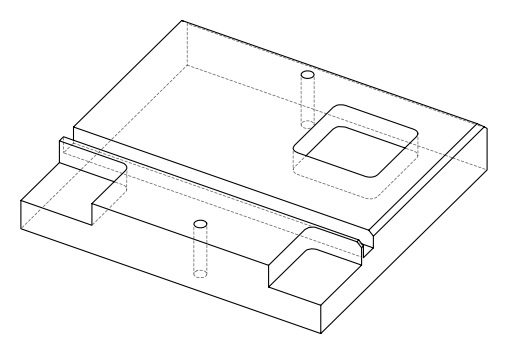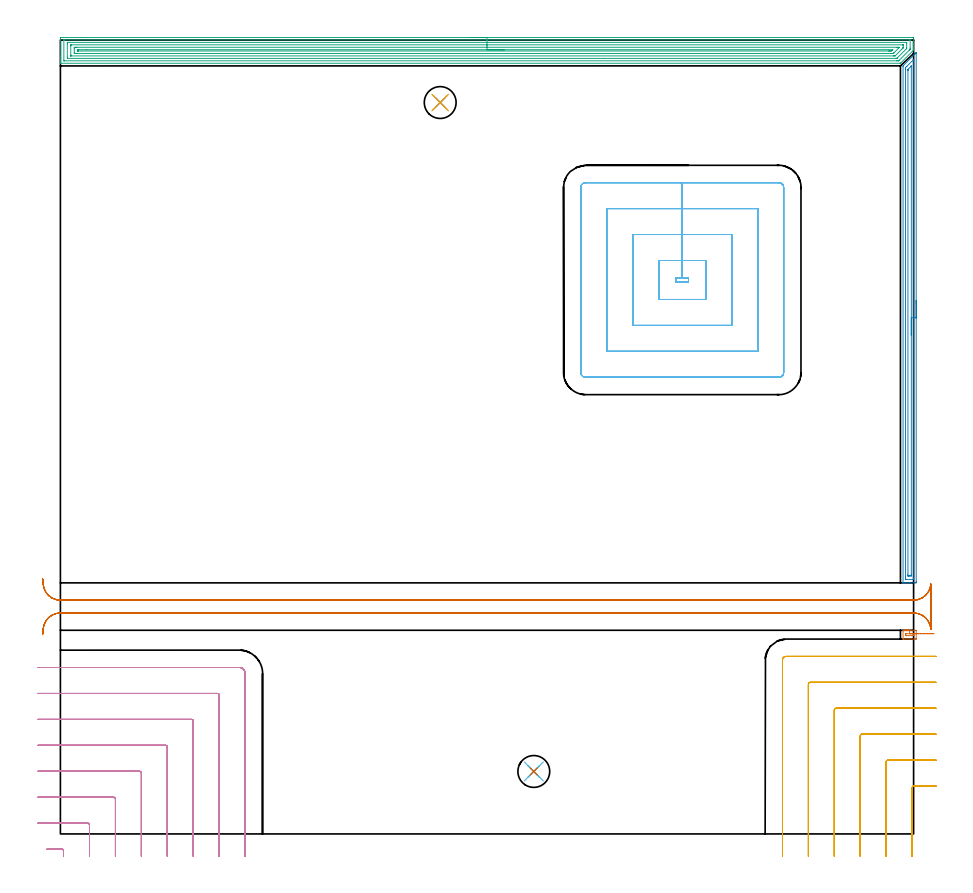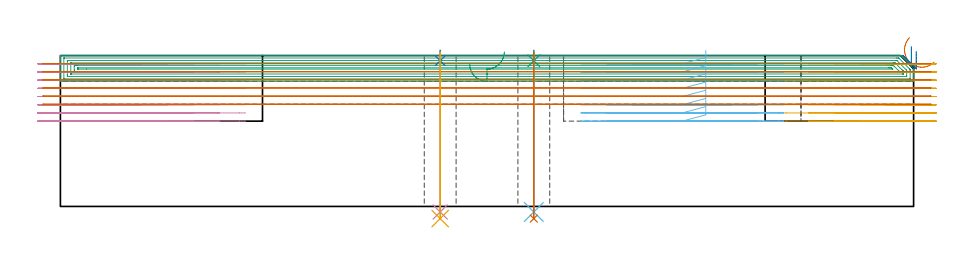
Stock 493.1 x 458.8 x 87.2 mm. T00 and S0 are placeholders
(PLAN: 13 operations, 6 tool changes, 97.7 min)
(1 AREA_MILL | FG_CHAMFER_SURFACE | UGT0205_001 | 0.32 min | 423 mm3)
(2 AREA_MILL_1 | FG_CHAMFER_SURFACE_1 | UGT0205_001 | 7.48 min | 9121 mm3)
(3 AREA_MILL_2 | FG_CHAMFER_SURFACE_2 | UGT0205_001 | 23.79 min | 54456 mm3)
(4 MILL_CORNER_NOTCH_RECTANGULAR | CORNER_NOTCH_RECTANGULAR | UGT0201_094 | Follow Part, ap 5, ae 75% | 17.46 min | 468701 mm3)
(5 MILL_CORNER_NOTCH_RECTANGULAR_1 | CORNER_NOTCH_RECTANGULAR_1 | UGT0201_094 | Follow Part, ap 5, ae 75% | 13.7 min | 364869 mm3)
(6 MILL_RECTANGULAR_POCKET | POCKET_RECTANGULAR_STRAIGHT | UGT0201_094 | Follow Part, ap 5, ae 75% | 20.34 min | 683752 mm3)
(7 MILL_RECTANGULAR_SLOT | SLOT_RECTANGULAR | UGT0201_094 | Follow Part, ap 5, ae 75% | 13.02 min | 379473 mm3)
(8 SPOT_DRILL | STEP1HOLE | NXT0321_9005460120000 | 0.05 min | 160 mm3)
(9 SPOT_DRILL_1 | STEP1HOLE_1 | NXT0321_9005460120000 | 0.05 min | 133 mm3)
(10 DRILL_THROUGH_HOLE_INTO_CENTER | STEP1HOLE | NXT0301_065 | 0.37 min | 5913 mm3)
(11 DRILL_TO_ENLARGE_THROUGH_HOLE | STEP1HOLE | UGT0301_253 | 0.39 min | 17025 mm3)
(12 DRILL_THROUGH_HOLE_INTO_CENTER_1 | STEP1HOLE_1 | NXT0301_065 | 0.37 min | 5904 mm3)
(13 DRILL_TO_ENLARGE_THROUGH_HOLE_1 | STEP1HOLE_1 | UGT0301_253 | 0.39 min | 17028 mm3)
(TOOL UGT0205_001 | Chamfer Mill 20 x 3 x 45 deg. | D20 FL50 Z2)
(TOOL UGT0201_094 | End mill 20 mm | D20 FL38 Z4)
(TOOL NXT0321_9005460120000 | NC Spot Drill, 142deg, 12mm, Carbide, Uncoated | D12 PA142 FL30 Z2)
(TOOL NXT0301_065 | Carbide Drill 9.4mm [860.1-0940-075A1-MM 2214] | D9.4 PA140 FL98 Z2)
(TOOL UGT0301_253 | Twist Drill 18.4 mm | D18.4 PA118 FL135 Z2)
(OP 1 AREA_MILL)
G17 G21 G94 G90
T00 M6
G54
G17 G0 G90 X490.799 Y117.7 S1061 M3
G43 Z97.542 H0
G94 G1 X490.21 Z96.898 F250.
X489.679 Z96.206
X489.21 Z95.471
X488.808 Z94.697
X488.474 Z93.891
X488.211 Z93.059
X488.023 Z92.207
X487.909 Z91.342
X487.871 Z90.47
X487.909 Z89.599
X488.023 Z88.734
X488.212 Z87.882
X488.474 Z87.05
X488.808 Z86.244
X489.211 Z85.471
X489.679 Z84.735
X490.211 Z84.043
X490.8 Z83.399
X494.437 Y117.699 Z79.762
X494.593 Y117.69 Z79.606
X494.6 Y117.618 Z79.6
Y117.338
Y112.962
X494.596 Y112.68 Z79.604
X494.593 Y112.61 Z79.606
X494.436 Y112.6 Z79.764
X487.072 Z87.126
X487.006 Y112.609 Z87.192
X487. Y112.962 Z87.2
Y117.338
X487.006 Y117.69 Z87.192
X487.26 Y117.7 Z86.939
X490.8 Z83.399
Y115.7 Z83.4
X492.431 Z81.769
X492.543 Y115.699 Z81.657
X492.655 Y115.697 Z81.545
X492.879 Y115.69 Z81.321
X493.179 Y115.67 Z81.021
X493.181 Y115.588 Z81.019
X493.185 Y114.943 Z81.015
X493.184 Y114.712 Z81.016
X493.181 Y114.633 Z81.019
X493.18 Y114.62 Z81.02
X493.14 Y114.61 Z81.06
X492.991 Y114.605 Z81.209
X492.767 Y114.601 Z81.433
X492.655 Y114.6 Z81.545
X489.169 Z85.031
X489.057 Y114.601 Z85.143
X488.945 Y114.603 Z85.255
X488.721 Y114.61 Z85.479
X488.421 Y114.63 Z85.779
X488.419 Y114.712 Z85.781
X488.415 Y115.357 Z85.785
X488.416 Y115.588 Z85.784
X488.419 Y115.667 Z85.781
X488.42 Y115.68 Z85.78
X488.46 Y115.69 Z85.74
X488.609 Y115.695 Z85.591
X488.833 Y115.699 Z85.367
X488.945 Y115.7 Z85.255
X490.8 Z83.4
X491.443 Z82.811
X492.135 Z82.28
X492.871 Z81.811
X493.645 Z81.408
X494.451 Z81.074
X495.283 Z80.812
X496.135 Z80.623
X497. Z80.509
X497.871 Z80.471
X498.743 Z80.509
X499.608 Z80.623
X500.459 Z80.812
X501.291 Z81.074
X502.097 Z81.408
X502.871 Z81.811
X503.607 Z82.28
X504.299 Z82.811
X504.942 Z83.4
G0 Z97.2
M5
M2
(OP 2 AREA_MILL_1)
G17 G21 G94 G90
T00 M6
G54
G17 G0 G90 X494.6 Y308.3 S1061 M3
G43 Z97.2 H0
Z89.6
G94 G1 Y308.262 Z88.728 F250.
Y308.148 Z87.864
Y307.959 Z87.012
Y307.697 Z86.18
Y307.363 Z85.374
Y306.96 Z84.6
Y306.491 Z83.864
Y305.96 Z83.172
Y305.371 Z82.529
Y304.728 Z81.94
Y304.036 Z81.408
Y303.3 Z80.94
Y302.526 Z80.537
Y301.72 Z80.203
Y300.888 Z79.941
Y300.036 Z79.752
Y299.172 Z79.638
Y298.3 Z79.6
Y145.704
X494.598 Y145.385
X494.593 Y145.11 Z79.604
X494.286 Y145.1 Z79.91
X490.8 Z83.395
X489.366 Z84.831
X488.185 Z86.009
X487.222 Z86.977
X487.111 Z87.081
X487.068 Y145.101 Z87.123
X487.003 Y145.11 Z87.188
X487. Y145.258 Z87.2
Y443.757
X487.003 Y443.895 Z87.189
X487.067 Y443.969 Z87.129
X487.302 Y444.203 Z86.897
X487.314 Y444.214 Z86.886
X493.415 Y450.317 Z80.781
X493.548 Y450.449 Z80.649
X493.713 Y450.614 Z80.484
X493.851 Y450.753 Z80.345
X493.995 Y450.896 Z80.203
X494.139 Y451.04 Z80.058
X494.286 Y451.189 Z79.909
X494.441 Y451.342 Z79.757
X494.587 Y451.487 Z79.602
X494.598 Y451.406 Z79.599
X494.6 Y451.374 Z79.6
Y451.342
Y298.3
X493.186 Z81.014
X493.185 Y147.489 Z81.015
X493.182 Y147.16 Z81.018
X493.18 Y147.121 Z81.02
X493.178 Y147.11 Z81.022
X493.151 Y147.107 Z81.049
X493.05 Y147.103 Z81.15
X492.923 Y147.1 Z81.277
X489.057 Z85.143
X488.563 Y147.102 Z85.637
X488.45 Y147.107 Z85.75
X488.429 Y147.109 Z85.771
X488.421 Y147.146 Z85.779
X488.418 Y147.251 Z85.782
X488.416 Y147.489 Z85.784
X488.414 Y148.147 Z85.786
Y148.381
X488.415 Y441.972 Z85.785
X488.418 Y442.625 Z85.782
X488.421 Y442.864 Z85.779
X489.18 Y443.63 Z85.02
X492.876 Y447.326 Z81.324
X492.977 Y447.424 Z81.223
X493.154 Y447.593 Z81.046
X493.179 Y447.612 Z81.021
X493.181 Y447.565 Z81.019
X493.184 Y447.326 Z81.016
X493.185 Y447.124 Z81.015
X493.186 Y298.3 Z81.014
X491.772 Z82.428
X491.771 Y150.064 Z82.429
X491.767 Y149.274 Z82.433
X491.766 Y149.178 Z82.434
X491.751 Y149.11 Z82.449
X491.672 Y149.108 Z82.528
X490.969 Y149.1 Z83.231
X490.8 Z83.4
X490.098 Z84.102
X489.928 Y149.103 Z84.272
X489.872 Y149.107 Z84.328
X489.835 Y149.113 Z84.365
X489.832 Y149.172 Z84.368
X489.83 Y149.274 Z84.37
X489.829 Y149.376 Z84.371
X489.828 Y150.166 Z84.372
X489.829 Y441.182 Z84.371
X489.83 Y441.284 Z84.37
X489.834 Y441.489 Z84.366
X489.843 Y441.832 Z84.357
X489.928 Y441.928 Z84.272
X489.95 Y441.95 Z84.25
X491.757 Y443.757 Z82.443
X491.763 Z82.437
X491.764 Z82.436
X491.77 Y443.687 Z82.43
X491.771 Y443.655 Z82.429
X491.772 Y298.3 Z82.428
Y297.428 Z82.467
Y296.563 Z82.58
Y295.712 Z82.769
Y294.88 Z83.032
Y294.074 Z83.365
Y293.3 Z83.768
Y292.564 Z84.237
Y291.872 Z84.768
Y291.229 Z85.357
Y290.64 Z86.001
Y290.108 Z86.693
Y289.64 Z87.428
Y289.237 Z88.202
Y288.903 Z89.008
Y288.641 Z89.84
Y288.452 Z90.692
Y288.338 Z91.557
Y288.3 Z92.428
G0 Z97.2
M5
M2
(OP 3 AREA_MILL_2)
G17 G21 G94 G90
T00 M6
G54
G17 G0 G90 X236.55 Y460.3 S1061 M3
G43 Z97.2 H0
Z82.3
G94 G1 X236.588 Z81.428 F250.
X236.702 Z80.564
X236.891 Z79.712
X237.153 Z78.88
X237.487 Z78.074
X237.89 Z77.3
X238.359 Z76.564
X238.89 Z75.872
X239.479 Z75.229
X240.122 Z74.64
X240.814 Z74.109
X241.55 Z73.64
X242.324 Z73.237
X243.13 Z72.903
X243.962 Z72.641
X244.814 Z72.452
X245.678 Z72.338
X246.55 Z72.3
X492.469 Y460.299 Z72.301
X492.891 Y460.296 Z72.302
X493.09 Y460.292 Z72.305
X493.1 Y459.882 Z72.715
Y456.366 Z76.229
Y454.969 Z77.628
Y454.608 Z77.987
Y453.886 Z78.713
Y453.572 Z79.028
Y453.265 Z79.33
X493.09 Y452.99 Z79.607
X493.035 Y452.934 Z79.664
X492.951 Y452.85 Z79.748
X485.645 Y445.545 Z87.054
X485.494 Y445.403 Z87.189
X485.315 Y445.4 Z87.2
X0.183
X0.01 Y445.403 Z87.189
X0. Y445.743 Z86.857
Y445.975 Z86.625
Y446.697 Z85.898
Y447.937 Z84.66
Y449.334 Z83.262
Y459.882 Z72.715
X0.002 Y460.144 Z72.454
X0.01 Y460.292 Z72.306
X0.16 Y460.299 Z72.299
X12.158 Y460.3 Z72.3
X246.55
Y458.886 Z73.714
X490.681 Y458.885 Z73.715
X490.802 Y458.884 Z73.716
X491.048 Y458.879 Z73.721
X491.091 Y458.87 Z73.73
X491.095 Y458.837 Z73.763
X491.097 Y458.802 Z73.798
X491.1 Y458.592 Z74.008
X491.099 Y454.197 Z78.403
X491.094 Y453.729 Z78.871
X491.09 Y453.524 Z79.076
X491.073 Y453.435 Z79.165
X491.028 Y453.387 Z79.213
X490.681 Y453.031 Z79.569
X484.692 Y447.042 Z85.558
X484.582 Y446.935 Z85.665
X484.507 Y446.864 Z85.736
X484.464 Y446.826 Z85.774
X484.421 Y446.821 Z85.779
X484.298 Y446.818 Z85.782
X483.527 Y446.814 Z85.786
X483.407
X2.419 Y446.815 Z85.785
X2.298 Y446.816 Z85.784
X2.053 Y446.821 Z85.779
X2.009 Y446.83 Z85.77
X2.005 Y446.863 Z85.737
X2.003 Y446.898 Z85.702
X2. Y447.108 Z85.492
Y458.536 Z74.064
X2.001 Y458.673 Z73.927
X2.005 Y458.783 Z73.817
X2.01 Y458.856 Z73.744
X2.016 Y458.879 Z73.721
X2.539 Y458.886 Z73.714
X246.55
Y457.471 Z75.129
X488.969
X489.03 Y457.47 Z75.13
X489.07 Y457.467 Z75.133
X489.087 Y457.465 Z75.135
X489.09 Y457.448 Z75.152
X489.096 Y457.245 Z75.355
X489.099 Y457.042 Z75.558
Y454.405 Z78.195
X489.093 Y454.067 Z78.533
X489.089 Y453.9 Z78.7
X488.892 Y453.692 Z78.908
X483.591 Y448.391 Z84.209
X483.527 Y448.329 Z84.271
X483.437 Y448.248 Z84.352
X483.36 Y448.235 Z84.365
X483.195 Y448.233 Z84.367
X482.862 Y448.229 Z84.371
X314.006 Y448.228 Z84.372
X4.131 Y448.229 Z84.371
X4.07 Y448.23 Z84.37
X4.03 Y448.233 Z84.367
X4.013 Y448.235 Z84.365
X4.01 Y448.252 Z84.348
X4.004 Y448.455 Z84.145
X4.001 Y448.658 Z83.942
X4. Y456.57 Z76.03
X4.004 Y457.245 Z75.355
X4.008 Y457.441 Z75.159
X4.015 Y457.465 Z75.135
X4.036 Y457.467 Z75.133
X4.093 Y457.469 Z75.131
X4.208 Y457.471 Z75.129
X246.55
Y456.057 Z76.543
X486.952
X487.034 Y456.055 Z76.545
X487.071 Y456.053 Z76.547
X487.088 Y456.051 Z76.549
X487.09 Y456.032 Z76.568
X487.095 Y455.925 Z76.675
X487.1 Y455.491 Z77.109
Y454.612 Z77.988
X487.09 Y454.39 Z78.21
X487.08 Y454.34 Z78.26
X487.045 Y454.301 Z78.299
X486.978 Y454.23 Z78.37
X486.789 Y454.039 Z78.561
X486.48 Y453.729 Z78.871
X482.633 Y449.883 Z82.717
X482.442 Y449.7 Z82.9
X482.39 Y449.651 Z82.949
X482.312 Y449.649 Z82.951
X481.738 Y449.644 Z82.956
X481.424 Y449.643 Z82.957
X6.148
X6.066 Y449.645 Z82.955
X6.029 Y449.647 Z82.953
X6.012 Y449.649 Z82.951
X6.01 Y449.668 Z82.932
X6.005 Y449.775 Z82.825
X6. Y450.209 Z82.391
Y455.483 Z77.117
X6.007 Y455.925 Z76.675
X6.01 Y456.033 Z76.567
X6.015 Y456.051 Z76.549
X6.047 Y456.053 Z76.547
X6.117 Y456.055 Z76.545
X6.311 Y456.057 Z76.543
X246.55
Y454.643 Z77.957
X483.491
X484.387 Y454.642 Z77.958
X484.421 Y454.64 Z77.96
X484.898 Y454.608 Z77.992
X484.665 Y454.369 Z78.231
X484.421 Y454.12 Z78.48
X481.738 Y451.438 Z81.162
X481.562 Y451.266 Z81.334
X481.382 Y451.092 Z81.508
X480.877 Y451.059 Z81.541
X480.844 Y451.058 Z81.542
X479.986 Y451.057 Z81.543
X9.609
X8.713 Y451.058 Z81.542
X8.679 Y451.059 Z81.541
X8.01 Y451.092 Z81.508
X8.001 Y451.758 Z80.842
Y453.729 Z78.871
X8.004 Y454.392 Z78.208
X8.01 Y454.608 Z77.992
X8.645 Y454.641 Z77.959
X8.679 Y454.642 Z77.958
X9.537 Y454.643 Z77.957
X246.55
Y453.229 Z79.371
X480.911 Y453.228 Z79.372
X480.982 Y453.226 Z79.374
X481.041 Y453.223 Z79.377
X481.061 Y453.22 Z79.38
X481.036 Y453.192 Z79.408
X480.934 Y453.085 Z79.515
X480.844 Y452.992 Z79.608
X480.772 Y452.92 Z79.68
X480.701 Y452.85 Z79.75
X480.323 Y452.483 Z80.117
X479.95 Y452.478 Z80.122
X479.439 Y452.473 Z80.127
X479.056 Y452.472 Z80.128
X478.547 Y452.471 Z80.129
X10.467 Y452.472 Z80.128
X10.082 Y452.474 Z80.126
X10.032 Y452.476 Z80.124
X10.012 Y452.478 Z80.122
X10.009 Y452.494 Z80.106
X10.004 Y452.574 Z80.026
X10.001 Y452.697 Z79.903
Y452.85 Z79.75
X10.003 Y453.08 Z79.52
X10.008 Y453.194 Z79.406
X10.01 Y453.218 Z79.382
X10.029 Y453.222 Z79.378
X10.086 Y453.225 Z79.375
X10.467 Y453.228 Z79.372
X15.036 Y453.229 Z79.371
X246.55
X247.422 Z79.409
X248.287 Z79.523
X249.138 Z79.712
X249.97 Z79.974
X250.776 Z80.308
X251.55 Z80.711
X252.286 Z81.18
X252.978 Z81.711
X253.621 Z82.3
X254.21 Z82.943
X254.742 Z83.635
X255.21 Z84.371
X255.613 Z85.145
X255.947 Z85.951
X256.209 Z86.783
X256.398 Z87.635
X256.512 Z88.5
X256.55 Z89.371
G0 Z97.2
M5
M2
(OP 4 MILL_CORNER_NOTCH_RECTANGULAR)
G17 G21 G94 G90
T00 M6
G54
G17 G0 G90 X1.8 Y-13. S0 M3
G43 Z97.2 H0
Z82.462
G94 G1 Y-10. F250.
Y-9.792 F500.
G3 X0.808 Y-8.8 R1.
G1 X-4.75
X-7.75 F250.
G0 Z97.2
X16.8 Y-13.
Z82.462
G1 Y-10.
Y5.207 F500.
G3 X15.807 Y6.2 R1.
G1 X-10.
X-13. F250.
G0 Z97.2
X31.8 Y-13.
Z82.462
G1 Y-10.
Y20.207 F500.
G3 X30.807 Y21.2 R1.
G1 X-10.
X-13. F250.
G0 Z97.2
X46.8 Y-13.
Z82.462
G1 Y-10.
Y35.206 F500.
G3 X45.806 Y36.2 R1.
G1 X-10.
X-13. F250.
G0 Z97.2
X61.8 Y-13.
Z82.462
G1 Y-10.
Y50.206 F500.
G3 X60.806 Y51.2 R1.
G1 X-10.
X-13. F250.
G0 Z97.2
X76.8 Y-13.
Z82.462
G1 Y-10.
Y65.206 F500.
G3 X75.806 Y66.2 R1.
G1 X-10.
X-13. F250.
G0 Z97.2
X91.8 Y-13.
Z82.462
G1 Y-10.
Y80.205 F500.
G3 X90.805 Y81.2 R1.
G1 X-10.
X-13. F250.
G0 Z97.2
X106.8 Y-13.
Z82.462
G1 Y-10.
Y92.8 F500.
G3 X103.4 Y96.2 R3.4
G1 X-10.
X-13. F250.
G0 Z97.2
X1.8 Y-13.
Z77.725
G1 Y-10.
Y-9.792 F500.
G3 X0.808 Y-8.8 R1.
G1 X-4.75
X-7.75 F250.
G0 Z97.2
X16.8 Y-13.
Z77.725
G1 Y-10.
Y5.207 F500.
G3 X15.807 Y6.2 R1.
G1 X-10.
X-13. F250.
G0 Z97.2
X31.8 Y-13.
Z77.725
G1 Y-10.
Y20.207 F500.
G3 X30.807 Y21.2 R1.
G1 X-10.
X-13. F250.
G0 Z97.2
X46.8 Y-13.
Z77.725
G1 Y-10.
Y35.206 F500.
G3 X45.806 Y36.2 R1.
G1 X-10.
X-13. F250.
G0 Z97.2
X61.8 Y-13.
Z77.725
G1 Y-10.
Y50.206 F500.
G3 X60.806 Y51.2 R1.
G1 X-10.
X-13. F250.
G0 Z97.2
X76.8 Y-13.
Z77.725
G1 Y-10.
Y65.206 F500.
G3 X75.806 Y66.2 R1.
G1 X-10.
X-13. F250.
G0 Z97.2
X91.8 Y-13.
Z77.725
G1 Y-10.
Y80.205 F500.
G3 X90.805 Y81.2 R1.
G1 X-10.
X-13. F250.
G0 Z97.2
X106.8 Y-13.
Z77.725
G1 Y-10.
Y92.8 F500.
G3 X103.4 Y96.2 R3.4
G1 X-10.
X-13. F250.
G0 Z97.2
X1.8 Y-13.
Z72.987
G1 Y-10.
Y-9.792 F500.
G3 X0.808 Y-8.8 R1.
G1 X-4.75
X-7.75 F250.
G0 Z97.2
X16.8 Y-13.
Z72.987
G1 Y-10.
Y5.207 F500.
G3 X15.807 Y6.2 R1.
G1 X-10.
X-13. F250.
G0 Z97.2
X31.8 Y-13.
Z72.987
G1 Y-10.
Y20.207 F500.
G3 X30.807 Y21.2 R1.
G1 X-10.
X-13. F250.
G0 Z97.2
X46.8 Y-13.
Z72.987
G1 Y-10.
Y35.206 F500.
G3 X45.806 Y36.2 R1.
G1 X-10.
X-13. F250.
G0 Z97.2
X61.8 Y-13.
Z72.987
G1 Y-10.
Y50.206 F500.
G3 X60.806 Y51.2 R1.
G1 X-10.
X-13. F250.
G0 Z97.2
X76.8 Y-13.
Z72.987
G1 Y-10.
Y65.206 F500.
G3 X75.806 Y66.2 R1.
G1 X-10.
X-13. F250.
G0 Z97.2
X91.8 Y-13.
Z72.987
G1 Y-10.
Y80.205 F500.
G3 X90.805 Y81.2 R1.
G1 X-10.
X-13. F250.
G0 Z97.2
X106.8 Y-13.
Z72.987
G1 Y-10.
Y92.8 F500.
G3 X103.4 Y96.2 R3.4
G1 X-10.
X-13. F250.
G0 Z97.2
X1.8 Y-13.
Z68.25
G1 Y-10.
Y-9.792 F500.
G3 X0.808 Y-8.8 R1.
G1 X-4.75
X-7.75 F250.
G0 Z97.2
X16.8 Y-13.
Z68.25
G1 Y-10.
Y5.207 F500.
G3 X15.807 Y6.2 R1.
G1 X-10.
X-13. F250.
G0 Z97.2
X31.8 Y-13.
Z68.25
G1 Y-10.
Y20.207 F500.
G3 X30.807 Y21.2 R1.
G1 X-10.
X-13. F250.
G0 Z97.2
X46.8 Y-13.
Z68.25
G1 Y-10.
Y35.206 F500.
G3 X45.806 Y36.2 R1.
G1 X-10.
X-13. F250.
G0 Z97.2
X61.8 Y-13.
Z68.25
G1 Y-10.
Y50.206 F500.
G3 X60.806 Y51.2 R1.
G1 X-10.
X-13. F250.
G0 Z97.2
X76.8 Y-13.
Z68.25
G1 Y-10.
Y65.206 F500.
G3 X75.806 Y66.2 R1.
G1 X-10.
X-13. F250.
G0 Z97.2
X91.8 Y-13.
Z68.25
G1 Y-10.
Y80.205 F500.
G3 X90.805 Y81.2 R1.
G1 X-10.
X-13. F250.
G0 Z97.2
X106.8 Y-13.
Z68.25
G1 Y-10.
Y92.8 F500.
G3 X103.4 Y96.2 R3.4
G1 X-10.
X-13. F250.
G0 Z97.2
X1.8 Y-13.
Z63.512
G1 Y-10.
Y-9.792 F500.
G3 X0.808 Y-8.8 R1.
G1 X-4.75
X-7.75 F250.
G0 Z97.2
X16.8 Y-13.
Z63.512
G1 Y-10.
Y5.207 F500.
G3 X15.807 Y6.2 R1.
G1 X-10.
X-13. F250.
G0 Z97.2
X31.8 Y-13.
Z63.512
G1 Y-10.
Y20.207 F500.
G3 X30.807 Y21.2 R1.
G1 X-10.
X-13. F250.
G0 Z97.2
X46.8 Y-13.
Z63.512
G1 Y-10.
Y35.206 F500.
G3 X45.806 Y36.2 R1.
G1 X-10.
X-13. F250.
G0 Z97.2
X61.8 Y-13.
Z63.512
G1 Y-10.
Y50.206 F500.
G3 X60.806 Y51.2 R1.
G1 X-10.
X-13. F250.
G0 Z97.2
X76.8 Y-13.
Z63.512
G1 Y-10.
Y65.206 F500.
G3 X75.806 Y66.2 R1.
G1 X-10.
X-13. F250.
G0 Z97.2
X91.8 Y-13.
Z63.512
G1 Y-10.
Y80.205 F500.
G3 X90.805 Y81.2 R1.
G1 X-10.
X-13. F250.
G0 Z97.2
X106.8 Y-13.
Z63.512
G1 Y-10.
Y92.8 F500.
G3 X103.4 Y96.2 R3.4
G1 X-10.
X-13. F250.
G0 Z97.2
X1.8 Y-13.
Z58.775
G1 Y-10.
Y-9.792 F500.
G3 X0.808 Y-8.8 R1.
G1 X-4.75
X-7.75 F250.
G0 Z97.2
X16.8 Y-13.
Z58.775
G1 Y-10.
Y5.207 F500.
G3 X15.807 Y6.2 R1.
G1 X-10.
X-13. F250.
G0 Z97.2
X31.8 Y-13.
Z58.775
G1 Y-10.
Y20.207 F500.
G3 X30.807 Y21.2 R1.
G1 X-10.
X-13. F250.
G0 Z97.2
X46.8 Y-13.
Z58.775
G1 Y-10.
Y35.206 F500.
G3 X45.806 Y36.2 R1.
G1 X-10.
X-13. F250.
G0 Z97.2
X61.8 Y-13.
Z58.775
G1 Y-10.
Y50.206 F500.
G3 X60.806 Y51.2 R1.
G1 X-10.
X-13. F250.
G0 Z97.2
X76.8 Y-13.
Z58.775
G1 Y-10.
Y65.206 F500.
G3 X75.806 Y66.2 R1.
G1 X-10.
X-13. F250.
G0 Z97.2
X91.8 Y-13.
Z58.775
G1 Y-10.
Y80.205 F500.
G3 X90.805 Y81.2 R1.
G1 X-10.
X-13. F250.
G0 Z97.2
X106.8 Y-13.
Z58.775
G1 Y-10.
Y92.8 F500.
G3 X103.4 Y96.2 R3.4
G1 X-10.
X-13. F250.
G0 Z97.2
X1.8 Y-13.
Z54.037
G1 Y-10.
Y-9.792 F500.
G3 X0.808 Y-8.8 R1.
G1 X-4.75
X-7.75 F250.
G0 Z97.2
X16.8 Y-13.
Z54.037
G1 Y-10.
Y5.207 F500.
G3 X15.807 Y6.2 R1.
G1 X-10.
X-13. F250.
G0 Z97.2
X31.8 Y-13.
Z54.037
G1 Y-10.
Y20.207 F500.
G3 X30.807 Y21.2 R1.
G1 X-10.
X-13. F250.
G0 Z97.2
X46.8 Y-13.
Z54.037
G1 Y-10.
Y35.206 F500.
G3 X45.806 Y36.2 R1.
G1 X-10.
X-13. F250.
G0 Z97.2
X61.8 Y-13.
Z54.037
G1 Y-10.
Y50.206 F500.
G3 X60.806 Y51.2 R1.
G1 X-10.
X-13. F250.
G0 Z97.2
X76.8 Y-13.
Z54.037
G1 Y-10.
Y65.206 F500.
G3 X75.806 Y66.2 R1.
G1 X-10.
X-13. F250.
G0 Z97.2
X91.8 Y-13.
Z54.037
G1 Y-10.
Y80.205 F500.
G3 X90.805 Y81.2 R1.
G1 X-10.
X-13. F250.
G0 Z97.2
X106.8 Y-13.
Z54.037
G1 Y-10.
Y92.8 F500.
G3 X103.4 Y96.2 R3.4
G1 X-10.
X-13. F250.
G0 Z97.2
X1.8 Y-13.
Z49.3
G1 Y-10.
Y-9.792 F500.
G3 X0.808 Y-8.8 R1.
G1 X-4.75
X-7.75 F250.
G0 Z97.2
X16.8 Y-13.
Z49.3
G1 Y-10.
Y5.207 F500.
G3 X15.807 Y6.2 R1.
G1 X-10.
X-13. F250.
G0 Z97.2
X31.8 Y-13.
Z49.3
G1 Y-10.
Y20.207 F500.
G3 X30.807 Y21.2 R1.
G1 X-10.
X-13. F250.
G0 Z97.2
X46.8 Y-13.
Z49.3
G1 Y-10.
Y35.206 F500.
G3 X45.806 Y36.2 R1.
G1 X-10.
X-13. F250.
G0 Z97.2
X61.8 Y-13.
Z49.3
G1 Y-10.
Y50.206 F500.
G3 X60.806 Y51.2 R1.
G1 X-10.
X-13. F250.
G0 Z97.2
X76.8 Y-13.
Z49.3
G1 Y-10.
Y65.206 F500.
G3 X75.806 Y66.2 R1.
G1 X-10.
X-13. F250.
G0 Z97.2
X91.8 Y-13.
Z49.3
G1 Y-10.
Y80.205 F500.
G3 X90.805 Y81.2 R1.
G1 X-10.
X-13. F250.
G0 Z97.2
X106.8 Y-13.
Z49.3
G1 Y-10.
Y92.8 F500.
G3 X103.4 Y96.2 R3.4
G1 X-10.
X-13. F250.
G0 Z97.2
M5
M2
(OP 5 MILL_CORNER_NOTCH_RECTANGULAR_1)
G17 G21 G94 G90
T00 M6
G54
G17 G0 G90 X506.1 Y27.6 S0 M3
G43 Z97.2 H0
Z82.462
G94 G1 X503.1 F250.
X493.293 F500.
G3 X492.3 Y26.607 R1.
G1 Y-10.
Y-13. F250.
G0 Z97.2
X506.1 Y42.6
Z82.462
G1 X503.1
X478.294 F500.
G3 X477.3 Y41.606 R1.
G1 Y-10.
Y-13. F250.
G0 Z97.2
X506.1 Y57.6
Z82.462
G1 X503.1
X463.294 F500.
G3 X462.3 Y56.606 R1.
G1 Y-10.
Y-13. F250.
G0 Z97.2
X506.1 Y72.6
Z82.462
G1 X503.1
X448.294 F500.
G3 X447.3 Y71.606 R1.
G1 Y-10.
Y-13. F250.
G0 Z97.2
X506.1 Y87.6
Z82.462
G1 X503.1
X433.295 F500.
G3 X432.3 Y86.605 R1.
G1 Y-10.
Y-13. F250.
G0 Z97.2
X506.1 Y102.6
Z82.462
G1 X503.1
X419.5 F500.
G3 X417.3 Y100.4 R2.2
G1 Y-10.
Y-13. F250.
G0 Z97.2
X506.1 Y27.6
Z77.725
G1 X503.1
X493.293 F500.
G3 X492.3 Y26.607 R1.
G1 Y-10.
Y-13. F250.
G0 Z97.2
X506.1 Y42.6
Z77.725
G1 X503.1
X478.294 F500.
G3 X477.3 Y41.606 R1.
G1 Y-10.
Y-13. F250.
G0 Z97.2
X506.1 Y57.6
Z77.725
G1 X503.1
X463.294 F500.
G3 X462.3 Y56.606 R1.
G1 Y-10.
Y-13. F250.
G0 Z97.2
X506.1 Y72.6
Z77.725
G1 X503.1
X448.294 F500.
G3 X447.3 Y71.606 R1.
G1 Y-10.
Y-13. F250.
G0 Z97.2
X506.1 Y87.6
Z77.725
G1 X503.1
X433.295 F500.
G3 X432.3 Y86.605 R1.
G1 Y-10.
Y-13. F250.
G0 Z97.2
X506.1 Y102.6
Z77.725
G1 X503.1
X419.5 F500.
G3 X417.3 Y100.4 R2.2
G1 Y-10.
Y-13. F250.
G0 Z97.2
X506.1 Y27.6
Z72.987
G1 X503.1
X493.293 F500.
G3 X492.3 Y26.607 R1.
G1 Y-10.
Y-13. F250.
G0 Z97.2
X506.1 Y42.6
Z72.987
G1 X503.1
X478.294 F500.
G3 X477.3 Y41.606 R1.
G1 Y-10.
Y-13. F250.
G0 Z97.2
X506.1 Y57.6
Z72.987
G1 X503.1
X463.294 F500.
G3 X462.3 Y56.606 R1.
G1 Y-10.
Y-13. F250.
G0 Z97.2
X506.1 Y72.6
Z72.987
G1 X503.1
X448.294 F500.
G3 X447.3 Y71.606 R1.
G1 Y-10.
Y-13. F250.
G0 Z97.2
X506.1 Y87.6
Z72.987
G1 X503.1
X433.295 F500.
G3 X432.3 Y86.605 R1.
G1 Y-10.
Y-13. F250.
G0 Z97.2
X506.1 Y102.6
Z72.987
G1 X503.1
X419.5 F500.
G3 X417.3 Y100.4 R2.2
G1 Y-10.
Y-13. F250.
G0 Z97.2
X506.1 Y27.6
Z68.25
G1 X503.1
X493.293 F500.
G3 X492.3 Y26.607 R1.
G1 Y-10.
Y-13. F250.
G0 Z97.2
X506.1 Y42.6
Z68.25
G1 X503.1
X478.294 F500.
G3 X477.3 Y41.606 R1.
G1 Y-10.
Y-13. F250.
G0 Z97.2
X506.1 Y57.6
Z68.25
G1 X503.1
X463.294 F500.
G3 X462.3 Y56.606 R1.
G1 Y-10.
Y-13. F250.
G0 Z97.2
X506.1 Y72.6
Z68.25
G1 X503.1
X448.294 F500.
G3 X447.3 Y71.606 R1.
G1 Y-10.
Y-13. F250.
G0 Z97.2
X506.1 Y87.6
Z68.25
G1 X503.1
X433.295 F500.
G3 X432.3 Y86.605 R1.
G1 Y-10.
Y-13. F250.
G0 Z97.2
X506.1 Y102.6
Z68.25
G1 X503.1
X419.5 F500.
G3 X417.3 Y100.4 R2.2
G1 Y-10.
Y-13. F250.
G0 Z97.2
X506.1 Y27.6
Z63.512
G1 X503.1
X493.293 F500.
G3 X492.3 Y26.607 R1.
G1 Y-10.
Y-13. F250.
G0 Z97.2
X506.1 Y42.6
Z63.512
G1 X503.1
X478.294 F500.
G3 X477.3 Y41.606 R1.
G1 Y-10.
Y-13. F250.
G0 Z97.2
X506.1 Y57.6
Z63.512
G1 X503.1
X463.294 F500.
G3 X462.3 Y56.606 R1.
G1 Y-10.
Y-13. F250.
G0 Z97.2
X506.1 Y72.6
Z63.512
G1 X503.1
X448.294 F500.
G3 X447.3 Y71.606 R1.
G1 Y-10.
Y-13. F250.
G0 Z97.2
X506.1 Y87.6
Z63.512
G1 X503.1
X433.295 F500.
G3 X432.3 Y86.605 R1.
G1 Y-10.
Y-13. F250.
G0 Z97.2
X506.1 Y102.6
Z63.512
G1 X503.1
X419.5 F500.
G3 X417.3 Y100.4 R2.2
G1 Y-10.
Y-13. F250.
G0 Z97.2
X506.1 Y27.6
Z58.775
G1 X503.1
X493.293 F500.
G3 X492.3 Y26.607 R1.
G1 Y-10.
Y-13. F250.
G0 Z97.2
X506.1 Y42.6
Z58.775
G1 X503.1
X478.294 F500.
G3 X477.3 Y41.606 R1.
G1 Y-10.
Y-13. F250.
G0 Z97.2
X506.1 Y57.6
Z58.775
G1 X503.1
X463.294 F500.
G3 X462.3 Y56.606 R1.
G1 Y-10.
Y-13. F250.
G0 Z97.2
X506.1 Y72.6
Z58.775
G1 X503.1
X448.294 F500.
G3 X447.3 Y71.606 R1.
G1 Y-10.
Y-13. F250.
G0 Z97.2
X506.1 Y87.6
Z58.775
G1 X503.1
X433.295 F500.
G3 X432.3 Y86.605 R1.
G1 Y-10.
Y-13. F250.
G0 Z97.2
X506.1 Y102.6
Z58.775
G1 X503.1
X419.5 F500.
G3 X417.3 Y100.4 R2.2
G1 Y-10.
Y-13. F250.
G0 Z97.2
X506.1 Y27.6
Z54.037
G1 X503.1
X493.293 F500.
G3 X492.3 Y26.607 R1.
G1 Y-10.
Y-13. F250.
G0 Z97.2
X506.1 Y42.6
Z54.037
G1 X503.1
X478.294 F500.
G3 X477.3 Y41.606 R1.
G1 Y-10.
Y-13. F250.
G0 Z97.2
X506.1 Y57.6
Z54.037
G1 X503.1
X463.294 F500.
G3 X462.3 Y56.606 R1.
G1 Y-10.
Y-13. F250.
G0 Z97.2
X506.1 Y72.6
Z54.037
G1 X503.1
X448.294 F500.
G3 X447.3 Y71.606 R1.
G1 Y-10.
Y-13. F250.
G0 Z97.2
X506.1 Y87.6
Z54.037
G1 X503.1
X433.295 F500.
G3 X432.3 Y86.605 R1.
G1 Y-10.
Y-13. F250.
G0 Z97.2
X506.1 Y102.6
Z54.037
G1 X503.1
X419.5 F500.
G3 X417.3 Y100.4 R2.2
G1 Y-10.
Y-13. F250.
G0 Z97.2
X506.1 Y27.6
Z49.3
G1 X503.1
X493.293 F500.
G3 X492.3 Y26.607 R1.
G1 Y-10.
Y-13. F250.
G0 Z97.2
X506.1 Y42.6
Z49.3
G1 X503.1
X478.294 F500.
G3 X477.3 Y41.606 R1.
G1 Y-10.
Y-13. F250.
G0 Z97.2
X506.1 Y57.6
Z49.3
G1 X503.1
X463.294 F500.
G3 X462.3 Y56.606 R1.
G1 Y-10.
Y-13. F250.
G0 Z97.2
X506.1 Y72.6
Z49.3
G1 X503.1
X448.294 F500.
G3 X447.3 Y71.606 R1.
G1 Y-10.
Y-13. F250.
G0 Z97.2
X506.1 Y87.6
Z49.3
G1 X503.1
X433.295 F500.
G3 X432.3 Y86.605 R1.
G1 Y-10.
Y-13. F250.
G0 Z97.2
X506.1 Y102.6
Z49.3
G1 X503.1
X419.5 F500.
G3 X417.3 Y100.4 R2.2
G1 Y-10.
Y-13. F250.
G0 Z97.2
M5
M2
(OP 6 MILL_RECTANGULAR_POCKET)
G17 G21 G94 G90
T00 M6
G54
G17 G0 G90 X373. Y316.123 S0 M3
G43 Z97.2 H0
Z90.2
G94 G1 Y331.4 Z86.107 F250.
X359.4 Z82.462
Y321.4
X355.8 F500.
Y318.9
X363.
Y321.4
X359.4
Y331.4
X345.8
Y308.9
X373.
Y331.4
X359.4
Y346.4
X330.8
Y293.9
X388.
Y346.4
X359.4
Y361.4
X315.8
Y278.9
X403.
Y361.4
X359.4
Y376.4
X303.6
G3 X300.8 Y373.6 R2.8
G1 Y266.7
G3 X303.6 Y263.9 R2.8
G1 X415.2
G3 X418. Y266.7 R2.8
G1 Y373.6
G3 X415.2 Y376.4 R2.8
G1 X359.4
X358.4
G0 X373. Y316.123 Z85.462
G1 Y331.4 Z81.369 F250.
X359.4 Z77.725
Y321.4
X355.8 F500.
Y318.9
X363.
Y321.4
X359.4
Y331.4
X345.8
Y308.9
X373.
Y331.4
X359.4
Y346.4
X330.8
Y293.9
X388.
Y346.4
X359.4
Y361.4
X315.8
Y278.9
X403.
Y361.4
X359.4
Y376.4
X303.6
G3 X300.8 Y373.6 R2.8
G1 Y266.7
G3 X303.6 Y263.9 R2.8
G1 X415.2
G3 X418. Y266.7 R2.8
G1 Y373.6
G3 X415.2 Y376.4 R2.8
G1 X359.4
X358.4
G0 X373. Y316.123 Z80.725
G1 Y331.4 Z76.632 F250.
X359.4 Z72.987
Y321.4
X355.8 F500.
Y318.9
X363.
Y321.4
X359.4
Y331.4
X345.8
Y308.9
X373.
Y331.4
X359.4
Y346.4
X330.8
Y293.9
X388.
Y346.4
X359.4
Y361.4
X315.8
Y278.9
X403.
Y361.4
X359.4
Y376.4
X303.6
G3 X300.8 Y373.6 R2.8
G1 Y266.7
G3 X303.6 Y263.9 R2.8
G1 X415.2
G3 X418. Y266.7 R2.8
G1 Y373.6
G3 X415.2 Y376.4 R2.8
G1 X359.4
X358.4
G0 X373. Y316.123 Z75.987
G1 Y331.4 Z71.894 F250.
X359.4 Z68.25
Y321.4
X355.8 F500.
Y318.9
X363.
Y321.4
X359.4
Y331.4
X345.8
Y308.9
X373.
Y331.4
X359.4
Y346.4
X330.8
Y293.9
X388.
Y346.4
X359.4
Y361.4
X315.8
Y278.9
X403.
Y361.4
X359.4
Y376.4
X303.6
G3 X300.8 Y373.6 R2.8
G1 Y266.7
G3 X303.6 Y263.9 R2.8
G1 X415.2
G3 X418. Y266.7 R2.8
G1 Y373.6
G3 X415.2 Y376.4 R2.8
G1 X359.4
X358.4
G0 X373. Y316.123 Z71.25
G1 Y331.4 Z67.157 F250.
X359.4 Z63.512
Y321.4
X355.8 F500.
Y318.9
X363.
Y321.4
X359.4
Y331.4
X345.8
Y308.9
X373.
Y331.4
X359.4
Y346.4
X330.8
Y293.9
X388.
Y346.4
X359.4
Y361.4
X315.8
Y278.9
X403.
Y361.4
X359.4
Y376.4
X303.6
G3 X300.8 Y373.6 R2.8
G1 Y266.7
G3 X303.6 Y263.9 R2.8
G1 X415.2
G3 X418. Y266.7 R2.8
G1 Y373.6
G3 X415.2 Y376.4 R2.8
G1 X359.4
X358.4
G0 X373. Y316.123 Z66.512
G1 Y331.4 Z62.419 F250.
X359.4 Z58.775
Y321.4
X355.8 F500.
Y318.9
X363.
Y321.4
X359.4
Y331.4
X345.8
Y308.9
X373.
Y331.4
X359.4
Y346.4
X330.8
Y293.9
X388.
Y346.4
X359.4
Y361.4
X315.8
Y278.9
X403.
Y361.4
X359.4
Y376.4
X303.6
G3 X300.8 Y373.6 R2.8
G1 Y266.7
G3 X303.6 Y263.9 R2.8
G1 X415.2
G3 X418. Y266.7 R2.8
G1 Y373.6
G3 X415.2 Y376.4 R2.8
G1 X359.4
X358.4
G0 X373. Y316.123 Z61.775
G1 Y331.4 Z57.682 F250.
X359.4 Z54.037
Y321.4
X355.8 F500.
Y318.9
X363.
Y321.4
X359.4
Y331.4
X345.8
Y308.9
X373.
Y331.4
X359.4
Y346.4
X330.8
Y293.9
X388.
Y346.4
X359.4
Y361.4
X315.8
Y278.9
X403.
Y361.4
X359.4
Y376.4
X303.6
G3 X300.8 Y373.6 R2.8
G1 Y266.7
G3 X303.6 Y263.9 R2.8
G1 X415.2
G3 X418. Y266.7 R2.8
G1 Y373.6
G3 X415.2 Y376.4 R2.8
G1 X359.4
X358.4
G0 X373. Y316.123 Z57.037
G1 Y331.4 Z52.944 F250.
X359.4 Z49.3
Y321.4
X355.8 F500.
Y318.9
X363.
Y321.4
X359.4
Y331.4
X345.8
Y308.9
X373.
Y331.4
X359.4
Y346.4
X330.8
Y293.9
X388.
Y346.4
X359.4
Y361.4
X315.8
Y278.9
X403.
Y361.4
X359.4
Y376.4
X303.6
G3 X300.8 Y373.6 R2.8
G1 Y266.7
G3 X303.6 Y263.9 R2.8
G1 X415.2
G3 X418. Y266.7 R2.8
G1 Y373.6
G3 X415.2 Y376.4 R2.8
G1 X359.4
X358.4
G0 Z97.2
M5
M2
(OP 7 MILL_RECTANGULAR_SLOT)
G17 G21 G94 G90
T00 M6
G54
G17 G0 G90 X-10.202 Y115.483 S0 M3
G43 Z97.2 H0
Z82.517
G94 G1 X-9.97 Y118.474 F250.
G2 X0. Y127.7 R10. F500.
G1 X493.1
G2 X502.858 Y119.888 R10.
G1 X502.887 Y119.882
G3 X503.1 Y121.934 R10.
G1 Y140.9
G3 X502.891 Y142.935 R10.
G1 X502.861 Y142.929
G2 X493.1 Y135.1 R10.
G1 X0.
G2 X-9.97 Y144.326 R10.
G1 X-10.202 Y147.317 F250.
G0 Y115.483 Z77.833
G1 X-9.97 Y118.474
G2 X0. Y127.7 R10. F500.
G1 X493.1
G2 X503.07 Y118.474 R10.
G1 X503.1
Y144.326
X503.07
G2 X493.1 Y135.1 R10.
G1 X0.
G2 X-9.97 Y144.326 R10.
G1 X-10.202 Y147.317 F250.
G0 Y115.483 Z73.15
G1 X-9.97 Y118.474
G2 X0. Y127.7 R10. F500.
G1 X493.1
G2 X503.07 Y118.474 R10.
G1 X503.1
Y144.326
X503.07
G2 X493.1 Y135.1 R10.
G1 X0.
G2 X-9.97 Y144.326 R10.
G1 X-10.202 Y147.317 F250.
G0 Y115.483 Z68.467
G1 X-9.97 Y118.474
G2 X0. Y127.7 R10. F500.
G1 X493.1
G2 X503.07 Y118.474 R10.
G1 X503.1
Y144.326
X503.07
G2 X493.1 Y135.1 R10.
G1 X0.
G2 X-9.97 Y144.326 R10.
G1 X-10.202 Y147.317 F250.
G0 Y115.483 Z63.783
G1 X-9.97 Y118.474
G2 X0. Y127.7 R10. F500.
G1 X493.1
G2 X503.07 Y118.474 R10.
G1 X503.1
Y144.326
X503.07
G2 X493.1 Y135.1 R10.
G1 X0.
G2 X-9.97 Y144.326 R10.
G1 X-10.202 Y147.317 F250.
G0 Y115.483 Z59.1
G1 X-9.97 Y118.474
G2 X0. Y127.7 R10. F500.
G1 X493.1
G2 X503.07 Y118.474 R10.
G1 X503.1
Y144.326
X503.07
G2 X493.1 Y135.1 R10.
G1 X0.
G2 X-9.97 Y144.326 R10.
G1 X-10.202 Y147.317 F250.
G0 Z97.2
M5
M2
(OP 8 SPOT_DRILL)
G17 G21 G94 G90
T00 M6
G54
G17 G0 G90 X219.5 Y422.7 S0 M3
G43 Z97.2 H0
G94 G81 G98 Z84.2 F250. R90.2
G80
M5
M2
(OP 9 SPOT_DRILL_1)
G17 G21 G94 G90
T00 M6
G54
G17 G0 G90 X273.6 Y36.1 S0 M3
G43 Z97.2 H0
G94 G81 G98 Z84.2 F250. R90.2
G80
M5
M2
(OP 10 DRILL_THROUGH_HOLE_INTO_CENTER)
G17 G21 G94 G90
T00 M6
G54
G17 G0 G90 X219.5 Y422.7 S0 M3
G43 Z97.2 H1
G94 G73 G98 Z-3.211 F250. Q9.041 R89.2
G80
M5
M2
(OP 11 DRILL_TO_ENLARGE_THROUGH_HOLE)
G17 G21 G94 G90
T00 M6
G54
G17 G0 G90 X219.5 Y422.7 S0 M3
G43 Z97.2 H0
G94 G73 G98 Z-7.028 F250. Q15.705 R89.2
G80
M5
M2
(OP 12 DRILL_THROUGH_HOLE_INTO_CENTER_1)
G17 G21 G94 G90
T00 M6
G54
G17 G0 G90 X273.6 Y36.1 S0 M3
G43 Z97.2 H1
G94 G73 G98 Z-3.211 F250. Q9.041 R89.2
G80
M5
M2
(OP 13 DRILL_TO_ENLARGE_THROUGH_HOLE_1)
G17 G21 G94 G90
T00 M6
G54
G17 G0 G90 X273.6 Y36.1 S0 M3
G43 Z97.2 H0
G94 G73 G98 Z-7.028 F250. Q15.705 R89.2
G80
M5
M2
